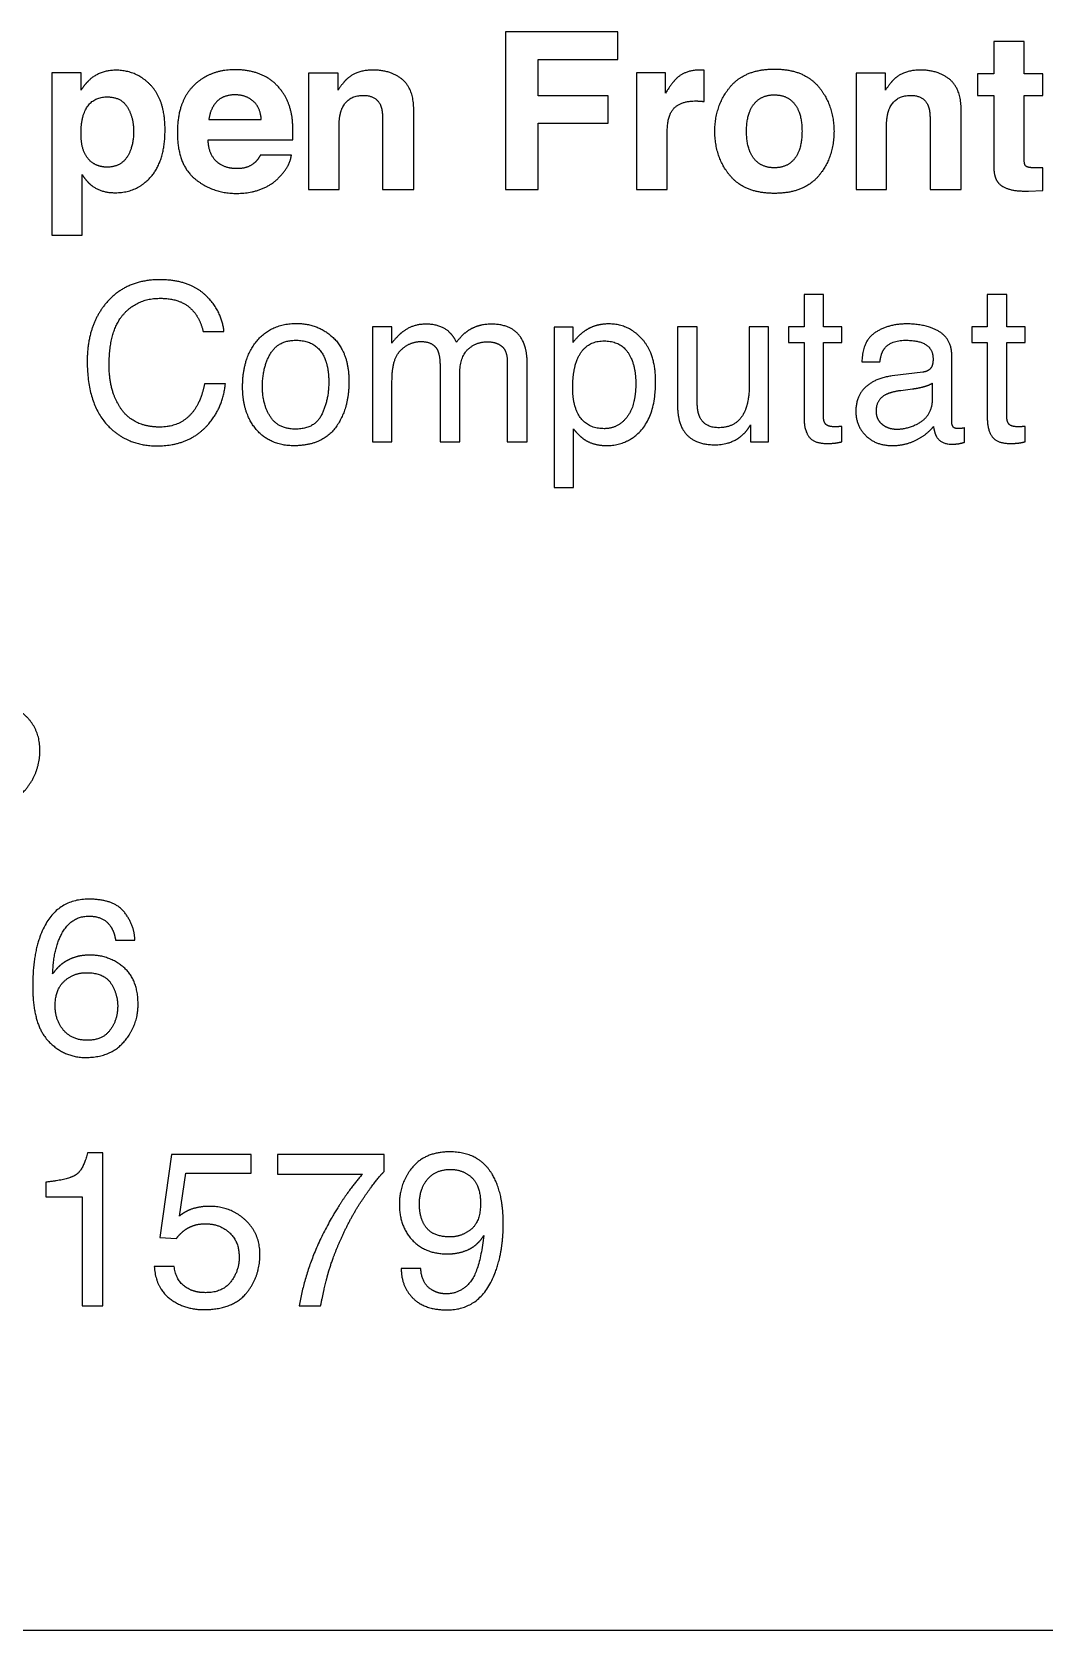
# Model space of a CAD drawing. Header units: millimetres. Extents: x 1134 to 5129, y -2137 to 2987.
# Drawn here: x 4350.41 to 4382.07, y 1709.83 to 1759.82 of the extents above; entities that cross this region are included whole.
import ezdxf

# ---------------------------------------------------------------- set-up
doc = ezdxf.new("R2010")
doc.units = ezdxf.units.MM
doc.layers.add('01 engraving', color=1, linetype='Continuous', true_color=0xff0000)
doc.layers.add('03 cutting', color=5, linetype='Continuous', true_color=0x0000ff)

msp = doc.modelspace()

# ---------------------------------------------------------------- linework, layer by layer
at = {"layer": '01 engraving'}
for p, q in [((4368.738, 1759.821), (4365.222, 1759.821)), ((4365.222, 1759.821), (4365.222, 1754.896)), ((4368.738, 1758.955), (4368.738, 1759.821)), ((4380.503, 1759.527), (4380.503, 1758.51)), ((4381.447, 1759.527), (4380.503, 1759.527)), ((4381.447, 1758.51), (4381.447, 1759.527)), ((4366.245, 1758.955), (4368.738, 1758.955)), ((4366.245, 1757.82), (4366.245, 1758.955)), ((4351.031, 1758.543), (4351.031, 1753.46)), ((4351.944, 1758.543), (4351.031, 1758.543)), ((4351.944, 1758.004), (4351.944, 1758.543)), ((4359.061, 1758.537), (4359.061, 1754.896)), ((4359.985, 1758.537), (4359.061, 1758.537)), ((4359.985, 1758.004), (4359.985, 1758.537)), ((4369.321, 1758.543), (4369.321, 1754.896)), ((4370.231, 1758.543), (4369.321, 1758.543)), ((4370.231, 1757.907), (4370.231, 1758.543)), ((4371.439, 1757.646), (4371.439, 1758.624)), ((4376.19, 1758.537), (4376.19, 1754.896)), ((4377.114, 1758.537), (4376.19, 1758.537)), ((4377.114, 1758.004), (4377.114, 1758.537)), ((4379.995, 1758.51), (4379.995, 1757.83)), ((4380.503, 1758.51), (4379.995, 1758.51)), ((4382.039, 1758.51), (4381.447, 1758.51)), ((4382.039, 1757.83), (4382.039, 1758.51)), ((4368.431, 1757.82), (4366.245, 1757.82)), ((4368.431, 1756.964), (4368.431, 1757.82)), ((4379.995, 1757.83), (4380.503, 1757.83)), ((4380.503, 1757.83), (4380.503, 1755.585)), ((4381.447, 1757.83), (4382.039, 1757.83)), ((4381.447, 1755.903), (4381.447, 1757.83)), ((4362.354, 1754.896), (4362.354, 1757.352)), ((4379.483, 1754.896), (4379.483, 1757.352)), ((4355.939, 1757.081), (4357.582, 1757.081)), ((4360.015, 1754.896), (4360.015, 1756.87)), ((4361.377, 1757.114), (4361.377, 1754.896)), ((4366.245, 1756.964), (4368.431, 1756.964)), ((4366.245, 1754.896), (4366.245, 1756.964)), ((4377.144, 1754.896), (4377.144, 1756.87)), ((4378.506, 1757.114), (4378.506, 1754.896)), ((4355.916, 1756.452), (4358.572, 1756.452)), ((4370.281, 1754.896), (4370.281, 1756.639)), ((4358.523, 1755.963), (4357.549, 1755.963)), ((4351.974, 1753.46), (4351.974, 1755.361)), ((4382.039, 1754.862), (4382.039, 1755.575)), ((4359.061, 1754.896), (4360.015, 1754.896)), ((4361.377, 1754.896), (4362.354, 1754.896)), ((4365.222, 1754.896), (4366.245, 1754.896)), ((4369.321, 1754.896), (4370.281, 1754.896)), ((4376.19, 1754.896), (4377.144, 1754.896)), ((4378.506, 1754.896), (4379.483, 1754.896)), ((4381.588, 1754.846), (4382.039, 1754.862)), ((4351.031, 1753.46), (4351.974, 1753.46)), ((4374.564, 1751.604), (4374.564, 1750.6)), ((4375.175, 1751.604), (4374.564, 1751.604)), ((4375.175, 1750.6), (4375.175, 1751.604)), ((4380.298, 1751.604), (4380.298, 1750.6)), ((4380.91, 1751.604), (4380.298, 1751.604)), ((4380.91, 1750.6), (4380.91, 1751.604)), ((4355.762, 1750.456), (4356.413, 1750.456)), ((4361.066, 1750.6), (4361.066, 1747.004)), ((4361.664, 1750.6), (4361.066, 1750.6)), ((4361.664, 1750.09), (4361.664, 1750.6)), ((4366.744, 1750.583), (4366.744, 1745.571)), ((4367.335, 1750.583), (4366.744, 1750.583)), ((4367.335, 1750.107), (4367.335, 1750.583)), ((4370.605, 1750.6), (4370.605, 1748.156)), ((4371.223, 1750.6), (4370.605, 1750.6)), ((4371.223, 1748.213), (4371.223, 1750.6)), ((4372.851, 1750.6), (4372.851, 1748.834)), ((4373.456, 1750.6), (4372.851, 1750.6)), ((4373.456, 1747.004), (4373.456, 1750.6)), ((4374.077, 1750.6), (4374.077, 1750.107)), ((4374.564, 1750.6), (4374.077, 1750.6)), ((4375.749, 1750.6), (4375.175, 1750.6)), ((4375.749, 1750.107), (4375.749, 1750.6)), ((4379.812, 1750.6), (4379.812, 1750.107)), ((4380.298, 1750.6), (4379.812, 1750.6)), ((4381.484, 1750.6), (4380.91, 1750.6)), ((4381.484, 1750.107), (4381.484, 1750.6)), ((4374.077, 1750.107), (4374.564, 1750.107)), ((4374.564, 1750.107), (4374.564, 1747.726)), ((4375.175, 1750.107), (4375.749, 1750.107)), ((4375.175, 1747.76), (4375.175, 1750.107)), ((4379.812, 1750.107), (4380.298, 1750.107)), ((4380.298, 1750.107), (4380.298, 1747.726)), ((4380.91, 1750.107), (4381.484, 1750.107)), ((4380.91, 1747.76), (4380.91, 1750.107)), ((4363.175, 1749.351), (4363.175, 1747.004)), ((4365.277, 1749.502), (4365.277, 1747.004)), ((4365.905, 1747.004), (4365.905, 1749.398)), ((4376.373, 1749.499), (4376.938, 1749.499)), ((4379.187, 1747.622), (4379.187, 1749.694)), ((4356.46, 1748.814), (4355.809, 1748.814)), ((4361.671, 1747.004), (4361.671, 1748.911)), ((4363.789, 1747.004), (4363.789, 1749.096)), ((4378.281, 1749.181), (4377.317, 1749.06)), ((4378.583, 1748.346), (4378.583, 1748.832)), ((4377.956, 1748.647), (4377.591, 1748.6)), ((4367.348, 1745.571), (4367.348, 1747.407)), ((4372.892, 1747.535), (4372.885, 1747.004)), ((4375.749, 1747.004), (4375.749, 1747.484)), ((4379.587, 1746.988), (4379.587, 1747.434)), ((4381.484, 1747.004), (4381.484, 1747.484)), ((4361.066, 1747.004), (4361.671, 1747.004)), ((4363.175, 1747.004), (4363.789, 1747.004)), ((4365.277, 1747.004), (4365.905, 1747.004)), ((4372.885, 1747.004), (4373.456, 1747.004)), ((4366.744, 1745.571), (4367.348, 1745.571)), ((4353.025, 1731.414), (4353.623, 1731.414)), ((4352.619, 1724.761), (4352.142, 1724.761)), ((4352.619, 1719.974), (4352.619, 1724.761)), ((4354.771, 1724.701), (4354.405, 1722.112)), ((4357.269, 1724.701), (4354.771, 1724.701)), ((4357.269, 1724.117), (4357.269, 1724.701)), ((4358.085, 1724.701), (4358.085, 1724.093)), ((4361.429, 1724.701), (4358.085, 1724.701)), ((4361.429, 1724.174), (4361.429, 1724.701)), ((4350.843, 1723.842), (4350.843, 1723.378)), ((4355.02, 1722.781), (4355.224, 1724.117)), ((4355.224, 1724.117), (4357.269, 1724.117)), ((4358.085, 1724.093), (4360.744, 1724.093)), ((4350.843, 1723.378), (4351.974, 1723.378)), ((4351.974, 1723.378), (4351.974, 1719.974)), ((4354.405, 1722.112), (4354.929, 1722.082)), ((4354.858, 1721.199), (4354.231, 1721.199)), ((4362.571, 1721.139), (4361.96, 1721.139)), ((4351.974, 1719.974), (4352.619, 1719.974)), ((4358.77, 1719.974), (4359.438, 1719.974))]:
    msp.add_line(p, q, dxfattribs=at)
for points, knots in [([(4353.035, 1758.624), (4352.594, 1758.624), (4352.274, 1758.379), (4352.099, 1758.242), (4351.944, 1758.004)], [-15, -15, -15, -14, -14, -13, -13, -13]), ([(4351.974, 1755.361), (4352.126, 1755.13), (4352.284, 1755.01), (4352.574, 1754.792), (4353.011, 1754.792), (4353.699, 1754.792), (4354.135, 1755.297), (4354.571, 1755.803), (4354.571, 1756.766), (4354.571, 1757.68), (4354.125, 1758.152), (4353.678, 1758.624), (4353.035, 1758.624)], [-8, -8, -8, -7, -7, -6, -6, -5, -5, -4, -4, -3, -3, -2, -2, -2]), ([(4356.762, 1758.64), (4355.96, 1758.64), (4355.458, 1758.135), (4354.956, 1757.629), (4354.956, 1756.681), (4354.956, 1755.67), (4355.512, 1755.221), (4356.069, 1754.772), (4356.797, 1754.772), (4357.679, 1754.772), (4358.169, 1755.304), (4358.484, 1755.639), (4358.523, 1755.963)], [-22, -22, -22, -21, -21, -20, -20, -19, -19, -18, -18, -17, -17, -16, -16, -16]), ([(4358.572, 1756.452), (4358.579, 1756.924), (4358.541, 1757.176), (4358.474, 1757.605), (4358.25, 1757.93), (4358.002, 1758.298), (4357.62, 1758.469), (4357.238, 1758.64), (4356.762, 1758.64)], [-10, -10, -10, -9, -9, -8, -8, -7, -7, -6, -6, -6]), ([(4361.074, 1758.63), (4360.625, 1758.63), (4360.331, 1758.409), (4360.168, 1758.286), (4359.985, 1758.004)], [-18, -18, -18, -17, -17, -16, -16, -16]), ([(4362.354, 1757.352), (4362.354, 1758.038), (4361.996, 1758.334), (4361.638, 1758.63), (4361.074, 1758.63)], [-4, -4, -4, -3, -3, -2, -2, -2]), ([(4371.312, 1758.63), (4370.883, 1758.63), (4370.616, 1758.406), (4370.452, 1758.272), (4370.231, 1757.907)], [-16, -16, -16, -15, -15, -14, -14, -14]), ([(4375.501, 1756.715), (4375.501, 1757.504), (4375.039, 1758.082), (4374.577, 1758.66), (4373.637, 1758.66), (4372.697, 1758.66), (4372.235, 1758.082), (4371.773, 1757.504), (4371.773, 1756.715), (4371.773, 1755.912), (4372.235, 1755.342), (4372.697, 1754.772), (4373.637, 1754.772), (4374.577, 1754.772), (4375.039, 1755.342), (4375.501, 1755.912), (4375.501, 1756.715)], [-8, -8, -8, -7, -7, -6, -6, -5, -5, -4, -4, -3, -3, -2, -2, -1, -1, 0, 0, 0]), ([(4378.203, 1758.63), (4377.754, 1758.63), (4377.46, 1758.409), (4377.297, 1758.286), (4377.114, 1758.004)], [-18, -18, -18, -17, -17, -16, -16, -16]), ([(4379.483, 1757.352), (4379.483, 1758.038), (4379.125, 1758.334), (4378.766, 1758.63), (4378.203, 1758.63)], [-4, -4, -4, -3, -3, -2, -2, -2]), ([(4353.587, 1756.72), (4353.587, 1757.141), (4353.393, 1757.466), (4353.198, 1757.79), (4352.762, 1757.79), (4352.238, 1757.79), (4352.042, 1757.298), (4351.941, 1757.037), (4351.941, 1756.636), (4351.941, 1756), (4352.282, 1755.742), (4352.485, 1755.592), (4352.762, 1755.592), (4353.164, 1755.592), (4353.376, 1755.9), (4353.587, 1756.208), (4353.587, 1756.72)], [0, 0, 0, 1, 1, 2, 2, 3, 3, 4, 4, 5, 5, 6, 6, 7, 7, 8, 8, 8]), ([(4356.763, 1757.854), (4356.396, 1757.854), (4356.193, 1757.646), (4355.991, 1757.437), (4355.939, 1757.081)], [2, 2, 2, 3, 3, 4, 4, 4]), ([(4357.582, 1757.081), (4357.556, 1757.461), (4357.328, 1757.657), (4357.1, 1757.854), (4356.763, 1757.854)], [5, 5, 5, 6, 6, 7, 7, 7]), ([(4360.015, 1756.87), (4360.015, 1757.208), (4360.108, 1757.426), (4360.287, 1757.837), (4360.769, 1757.837), (4361.161, 1757.837), (4361.3, 1757.556), (4361.377, 1757.402), (4361.377, 1757.114)], [-11, -11, -11, -10, -10, -9, -9, -8, -8, -7, -7, -7]), ([(4373.634, 1755.572), (4374.052, 1755.572), (4374.276, 1755.869), (4374.5, 1756.167), (4374.5, 1756.715), (4374.5, 1757.263), (4374.276, 1757.558), (4374.052, 1757.854), (4373.634, 1757.854), (4373.216, 1757.854), (4372.99, 1757.558), (4372.764, 1757.263), (4372.764, 1756.715), (4372.764, 1756.167), (4372.99, 1755.869), (4373.216, 1755.572), (4373.634, 1755.572)], [0, 0, 0, 1, 1, 2, 2, 3, 3, 4, 4, 5, 5, 6, 6, 7, 7, 8, 8, 8]), ([(4377.144, 1756.87), (4377.144, 1757.208), (4377.237, 1757.426), (4377.416, 1757.837), (4377.898, 1757.837), (4378.29, 1757.837), (4378.429, 1757.556), (4378.506, 1757.402), (4378.506, 1757.114)], [-11, -11, -11, -10, -10, -9, -9, -8, -8, -7, -7, -7]), ([(4370.281, 1756.639), (4370.281, 1757.078), (4370.391, 1757.288), (4370.589, 1757.663), (4371.164, 1757.663), (4371.208, 1757.663), (4371.278, 1757.66), (4371.348, 1757.656), (4371.439, 1757.646)], [-9, -9, -9, -8, -8, -7, -7, -6, -6, -5, -5, -5]), ([(4357.549, 1755.963), (4357.464, 1755.803), (4357.353, 1755.712), (4357.149, 1755.545), (4356.823, 1755.545), (4356.516, 1755.545), (4356.297, 1755.682), (4355.938, 1755.903), (4355.916, 1756.452)], [-15, -15, -15, -14, -14, -13, -13, -12, -12, -11, -11, -11]), ([(4382.039, 1755.575), (4381.992, 1755.572), (4381.944, 1755.57), (4381.895, 1755.568), (4381.852, 1755.568), (4381.561, 1755.568), (4381.504, 1755.624), (4381.447, 1755.679), (4381.447, 1755.903)], [69.149254, 69.149254, 69.149254, 70.149254, 70.149254, 71.149254, 71.149254, 72.149254, 72.149254, 73.149254, 73.149254, 73.149254]), ([(4380.503, 1755.585), (4380.503, 1755.244), (4380.664, 1755.08), (4380.912, 1754.822), (4381.588, 1754.846)], [65.149254, 65.149254, 65.149254, 66.149254, 66.149254, 67.149254, 67.149254, 67.149254]), ([(4354.409, 1752.071), (4353.323, 1752.071), (4352.706, 1751.312), (4352.135, 1750.613), (4352.135, 1749.521), (4352.135, 1748.083), (4352.895, 1747.394), (4353.473, 1746.873), (4354.323, 1746.873), (4355.308, 1746.873), (4355.889, 1747.508), (4356.374, 1748.035), (4356.46, 1748.814)], [-24, -24, -24, -23, -23, -22, -22, -21, -21, -20, -20, -19, -19, -18, -18, -18]), ([(4356.413, 1750.456), (4356.357, 1751.084), (4355.845, 1751.577), (4355.334, 1752.071), (4354.409, 1752.071)], [-8, -8, -8, -7, -7, -6, -6, -6]), ([(4355.809, 1748.814), (4355.71, 1748.327), (4355.508, 1748.028), (4355.129, 1747.461), (4354.403, 1747.461), (4353.615, 1747.461), (4353.218, 1748), (4352.82, 1748.54), (4352.82, 1749.407), (4352.82, 1750.465), (4353.261, 1750.978), (4353.701, 1751.49), (4354.416, 1751.49), (4355.003, 1751.49), (4355.328, 1751.211), (4355.653, 1750.933), (4355.762, 1750.456)], [-17, -17, -17, -16, -16, -15, -15, -14, -14, -13, -13, -12, -12, -11, -11, -10, -10, -9, -9, -9]), ([(4358.681, 1750.704), (4357.911, 1750.704), (4357.454, 1750.168), (4356.997, 1749.631), (4356.997, 1748.725), (4356.997, 1747.88), (4357.431, 1747.378), (4357.864, 1746.877), (4358.601, 1746.877), (4359.484, 1746.877), (4359.904, 1747.444), (4360.324, 1748.011), (4360.324, 1748.879), (4360.324, 1749.778), (4359.848, 1750.241), (4359.371, 1750.704), (4358.681, 1750.704)], [-8, -8, -8, -7, -7, -6, -6, -5, -5, -4, -4, -3, -3, -2, -2, -1, -1, 0, 0, 0]), ([(4363.692, 1750.113), (4363.571, 1750.348), (4363.423, 1750.469), (4363.162, 1750.681), (4362.732, 1750.681), (4362.352, 1750.681), (4362.054, 1750.476), (4361.879, 1750.355), (4361.664, 1750.09)], [61.886998, 61.886998, 61.886998, 62.886998, 62.886998, 63.886998, 63.886998, 64.886998, 64.886998, 65.886998, 65.886998, 65.886998]), ([(4365.905, 1749.398), (4365.905, 1749.875), (4365.764, 1750.157), (4365.502, 1750.681), (4364.777, 1750.681), (4364.437, 1750.681), (4364.165, 1750.541), (4363.894, 1750.402), (4363.692, 1750.113)], [57.886998, 57.886998, 57.886998, 58.886998, 58.886998, 59.886998, 59.886998, 60.886998, 60.886998, 61.886998, 61.886998, 61.886998]), ([(4367.348, 1747.407), (4367.547, 1747.162), (4367.709, 1747.061), (4367.986, 1746.883), (4368.393, 1746.883), (4368.912, 1746.883), (4369.303, 1747.202), (4369.92, 1747.706), (4369.92, 1748.881), (4369.92, 1749.751), (4369.493, 1750.219), (4369.065, 1750.688), (4368.453, 1750.688), (4368.039, 1750.688), (4367.732, 1750.486)], [51.831178, 51.831178, 51.831178, 52.831178, 52.831178, 53.831178, 53.831178, 54.831178, 54.831178, 55.831178, 55.831178, 56.831178, 56.831178, 57.831178, 57.831178, 58.831178, 58.831178, 58.831178]), ([(4379.187, 1749.694), (4379.187, 1750.204), (4378.795, 1750.446), (4378.399, 1750.688), (4377.765, 1750.688), (4377.219, 1750.688), (4376.804, 1750.427), (4376.39, 1750.166), (4376.373, 1749.499)], [-22, -22, -22, -21, -21, -20, -20, -19, -19, -18, -18, -18]), ([(4358.657, 1747.397), (4359.252, 1747.397), (4359.472, 1747.852), (4359.693, 1748.306), (4359.693, 1748.863), (4359.693, 1749.366), (4359.534, 1749.681), (4359.282, 1750.177), (4358.664, 1750.177), (4358.116, 1750.177), (4357.867, 1749.755), (4357.618, 1749.332), (4357.618, 1748.735), (4357.618, 1748.162), (4357.867, 1747.779), (4358.116, 1747.397), (4358.657, 1747.397)], [0, 0, 0, 1, 1, 2, 2, 3, 3, 4, 4, 5, 5, 6, 6, 7, 7, 8, 8, 8]), ([(4361.671, 1748.911), (4361.671, 1749.606), (4361.951, 1749.872), (4362.232, 1750.137), (4362.574, 1750.137), (4362.95, 1750.137), (4363.088, 1749.885)], [43.886998, 43.886998, 43.886998, 44.886998, 44.886998, 45.886998, 45.886998, 46.886998, 46.886998, 46.886998]), ([(4363.789, 1749.096), (4363.789, 1749.653), (4364.046, 1749.892), (4364.303, 1750.13), (4364.659, 1750.13), (4364.918, 1750.13), (4365.097, 1749.996), (4365.277, 1749.862), (4365.277, 1749.502)], [50.886998, 50.886998, 50.886998, 51.886998, 51.886998, 52.886998, 52.886998, 53.886998, 53.886998, 54.886998, 54.886998, 54.886998]), ([(4368.312, 1747.411), (4368.737, 1747.411), (4369.018, 1747.765), (4369.299, 1748.119), (4369.299, 1748.824), (4369.299, 1749.254), (4369.175, 1749.563), (4368.939, 1750.157), (4368.312, 1750.157), (4367.682, 1750.157), (4367.45, 1749.529), (4367.325, 1749.193), (4367.325, 1748.676), (4367.325, 1748.26), (4367.45, 1747.968), (4367.685, 1747.411), (4368.312, 1747.411)], [0, 0, 0, 1, 1, 2, 2, 3, 3, 4, 4, 5, 5, 6, 6, 7, 7, 8, 8, 8]), ([(4376.938, 1749.499), (4376.971, 1749.779), (4377.082, 1749.921), (4377.279, 1750.177), (4377.752, 1750.177), (4378.161, 1750.177), (4378.38, 1750.037), (4378.6, 1749.897), (4378.6, 1749.587), (4378.6, 1749.436), (4378.559, 1749.355), (4378.489, 1749.207), (4378.281, 1749.181)], [-17, -17, -17, -16, -16, -15, -15, -14, -14, -13, -13, -12, -12, -11, -11, -11]), ([(4372.851, 1748.834), (4372.851, 1748.307), (4372.73, 1748.005), (4372.508, 1747.441), (4371.893, 1747.441), (4371.465, 1747.441), (4371.308, 1747.763), (4371.223, 1747.938), (4371.223, 1748.213)], [42.144997, 42.144997, 42.144997, 43.144997, 43.144997, 44.144997, 44.144997, 45.144997, 45.144997, 46.144997, 46.144997, 46.144997]), ([(4377.317, 1749.06), (4376.81, 1748.996), (4376.498, 1748.721), (4376.185, 1748.446), (4376.185, 1747.946), (4376.185, 1747.49), (4376.503, 1747.187), (4376.82, 1746.883), (4377.32, 1746.883), (4377.737, 1746.883), (4378.082, 1747.061), (4378.428, 1747.239), (4378.613, 1747.481)], [-38, -38, -38, -37, -37, -36, -36, -35, -35, -34, -34, -33, -33, -32, -32, -32]), ([(4378.583, 1748.832), (4378.472, 1748.761), (4378.298, 1748.714), (4378.124, 1748.667), (4377.956, 1748.647)], [10, 10, 10, 11, 11, 12, 12, 12]), ([(4377.591, 1748.6), (4377.263, 1748.556), (4377.097, 1748.462), (4376.817, 1748.305), (4376.817, 1747.96)], [13, 13, 13, 14, 14, 15, 15, 15]), ([(4376.817, 1747.96), (4376.817, 1747.699), (4377.008, 1747.548), (4377.199, 1747.397), (4377.461, 1747.397), (4377.78, 1747.397), (4378.079, 1747.545), (4378.583, 1747.789), (4378.583, 1748.346)], [5, 5, 5, 6, 6, 7, 7, 8, 8, 9, 9, 9]), ([(4370.605, 1748.156), (4370.605, 1747.696), (4370.753, 1747.421), (4371.027, 1746.907), (4371.781, 1746.907), (4372.266, 1746.907), (4372.605, 1747.189), (4372.776, 1747.33), (4372.892, 1747.535)], [33.144997, 33.144997, 33.144997, 34.144997, 34.144997, 35.144997, 35.144997, 36.144997, 36.144997, 37.144997, 37.144997, 37.144997]), ([(4374.564, 1747.726), (4374.564, 1747.38), (4374.715, 1747.164), (4374.866, 1746.947), (4375.289, 1746.947), (4375.42, 1746.947), (4375.532, 1746.961), (4375.645, 1746.974), (4375.749, 1747.004)], [63.594282, 63.594282, 63.594282, 64.594282, 64.594282, 65.594282, 65.594282, 66.594282, 66.594282, 67.594282, 67.594282, 67.594282]), ([(4380.298, 1747.726), (4380.298, 1747.38), (4380.45, 1747.164), (4380.601, 1746.947), (4381.024, 1746.947), (4381.155, 1746.947), (4381.267, 1746.961), (4381.38, 1746.974), (4381.484, 1747.004)], [63.594282, 63.594282, 63.594282, 64.594282, 64.594282, 65.594282, 65.594282, 66.594282, 66.594282, 67.594282, 67.594282, 67.594282]), ([(4375.749, 1747.484), (4375.682, 1747.475), (4375.631, 1747.473), (4375.581, 1747.471), (4375.537, 1747.471), (4375.373, 1747.471), (4375.302, 1747.508)], [68.594282, 68.594282, 68.594282, 69.594282, 69.594282, 70.594282, 70.594282, 71.594282, 71.594282, 71.594282]), ([(4378.613, 1747.481), (4378.643, 1747.266), (4378.717, 1747.149), (4378.858, 1746.927), (4379.17, 1746.927), (4379.298, 1746.927), (4379.372, 1746.937), (4379.446, 1746.947), (4379.587, 1746.988)], [-32, -32, -32, -31, -31, -30, -30, -29, -29, -28, -28, -28]), ([(4379.587, 1747.434), (4379.53, 1747.424), (4379.479, 1747.419), (4379.429, 1747.414), (4379.389, 1747.414), (4379.264, 1747.414), (4379.226, 1747.471), (4379.187, 1747.528), (4379.187, 1747.622)], [-27, -27, -27, -26, -26, -25, -25, -24, -24, -23, -23, -23]), ([(4381.484, 1747.484), (4381.417, 1747.475), (4381.366, 1747.473), (4381.316, 1747.471), (4381.272, 1747.471), (4381.108, 1747.471), (4381.037, 1747.508)], [68.594282, 68.594282, 68.594282, 69.594282, 69.594282, 70.594282, 70.594282, 71.594282, 71.594282, 71.594282]), ([(4347.344, 1736.982), (4347.398, 1736.297), (4347.85, 1735.967), (4348.301, 1735.636), (4348.889, 1735.636), (4349.812, 1735.636), (4350.233, 1736.156), (4350.655, 1736.677), (4350.655, 1737.358), (4350.655, 1738.013), (4350.195, 1738.439), (4349.735, 1738.866), (4349.073, 1738.866), (4348.721, 1738.866), (4348.452, 1738.755), (4348.301, 1738.691), (4348.133, 1738.564)], [-23, -23, -23, -22, -22, -21, -21, -20, -20, -19, -19, -18, -18, -17, -17, -16, -16, -15, -15, -15]), ([(4352.182, 1732.693), (4351.068, 1732.693), (4350.648, 1731.498), (4350.43, 1730.874), (4350.43, 1729.977), (4350.43, 1728.765), (4350.92, 1728.253), (4351.41, 1727.741), (4352.085, 1727.741), (4352.874, 1727.741), (4353.3, 1728.246), (4353.727, 1728.752), (4353.727, 1729.406), (4353.727, 1730.172), (4353.277, 1730.558), (4352.827, 1730.944), (4352.223, 1730.944), (4351.867, 1730.944), (4351.578, 1730.81), (4351.262, 1730.659), (4351.054, 1730.353)], [-31, -31, -31, -30, -30, -29, -29, -28, -28, -27, -27, -26, -26, -25, -25, -24, -24, -23, -23, -22, -22, -21, -21, -21]), ([(4353.623, 1731.414), (4353.623, 1731.857), (4353.306, 1732.275), (4352.988, 1732.693), (4352.182, 1732.693)], [-16, -16, -16, -15, -15, -14, -14, -14]), ([(4351.054, 1730.353), (4351.088, 1731.226), (4351.387, 1731.694), (4351.685, 1732.163), (4352.192, 1732.163), (4352.636, 1732.163), (4352.854, 1731.861), (4352.971, 1731.7), (4353.025, 1731.414)], [-21, -21, -21, -20, -20, -19, -19, -18, -18, -17, -17, -17]), ([(4352.139, 1728.278), (4352.616, 1728.278), (4352.852, 1728.599), (4353.089, 1728.919), (4353.089, 1729.356), (4353.089, 1729.725), (4352.877, 1730.059), (4352.666, 1730.393), (4352.109, 1730.393), (4351.719, 1730.393), (4351.425, 1730.135), (4351.132, 1729.876), (4351.132, 1729.356), (4351.132, 1728.899), (4351.398, 1728.589), (4351.665, 1728.278), (4352.139, 1728.278)], [0, 0, 0, 1, 1, 2, 2, 3, 3, 4, 4, 5, 5, 6, 6, 7, 7, 8, 8, 8]), ([(4352.142, 1724.761), (4352.015, 1724.204), (4351.756, 1724.055), (4351.497, 1723.905), (4350.843, 1723.842)], [66.351259, 66.351259, 66.351259, 67.351259, 67.351259, 68.351259, 68.351259, 68.351259]), ([(4361.96, 1721.139), (4361.96, 1720.581), (4362.326, 1720.212), (4362.692, 1719.843), (4363.397, 1719.843), (4364.448, 1719.843), (4364.887, 1720.977), (4365.153, 1721.658), (4365.153, 1722.54), (4365.153, 1723.322), (4364.931, 1723.842), (4364.531, 1724.788), (4363.481, 1724.788), (4362.702, 1724.788), (4362.302, 1724.292), (4361.902, 1723.796), (4361.902, 1723.142), (4361.902, 1722.461), (4362.307, 1722.028), (4362.712, 1721.595), (4363.407, 1721.595), (4363.749, 1721.595), (4364.046, 1721.725), (4364.343, 1721.854), (4364.545, 1722.173)], [-16, -16, -16, -15, -15, -14, -14, -13, -13, -12, -12, -11, -11, -10, -10, -9, -9, -8, -8, -7, -7, -6, -6, -5, -5, -4, -4, -4]), ([(4363.487, 1722.126), (4363.847, 1722.126), (4364.144, 1722.362), (4364.441, 1722.598), (4364.441, 1723.188), (4364.441, 1723.718), (4364.174, 1723.978), (4363.907, 1724.238), (4363.494, 1724.238), (4363.051, 1724.238), (4362.791, 1723.941), (4362.53, 1723.644), (4362.53, 1723.148), (4362.53, 1722.679), (4362.759, 1722.402), (4362.987, 1722.126), (4363.487, 1722.126)], [0, 0, 0, 1, 1, 2, 2, 3, 3, 4, 4, 5, 5, 6, 6, 7, 7, 8, 8, 8]), ([(4360.744, 1724.093), (4360.237, 1723.512), (4359.777, 1722.713), (4358.998, 1721.35), (4358.77, 1719.974)], [43.417291, 43.417291, 43.417291, 44.417291, 44.417291, 45.417291, 45.417291, 45.417291]), ([(4359.438, 1719.974), (4359.593, 1720.712), (4359.69, 1721.045), (4359.841, 1721.562), (4360.133, 1722.19), (4360.429, 1722.834), (4360.813, 1723.392), (4361.197, 1723.949), (4361.429, 1724.174)], [46.417291, 46.417291, 46.417291, 47.417291, 47.417291, 48.417291, 48.417291, 49.417291, 49.417291, 50.417291, 50.417291, 50.417291]), ([(4354.231, 1721.199), (4354.284, 1720.514), (4354.736, 1720.183), (4355.187, 1719.853), (4355.775, 1719.853), (4356.698, 1719.853), (4357.12, 1720.373), (4357.541, 1720.894), (4357.541, 1721.575), (4357.541, 1722.23), (4357.081, 1722.656), (4356.621, 1723.083), (4355.96, 1723.083), (4355.607, 1723.083), (4355.339, 1722.972), (4355.187, 1722.908), (4355.02, 1722.781)], [-23, -23, -23, -22, -22, -21, -21, -20, -20, -19, -19, -18, -18, -17, -17, -16, -16, -15, -15, -15]), ([(4354.929, 1722.082), (4355.087, 1722.297), (4355.31, 1722.418), (4355.533, 1722.539), (4355.845, 1722.539), (4356.275, 1722.539), (4356.582, 1722.263), (4356.89, 1721.988), (4356.89, 1721.485), (4356.89, 1721.068), (4356.631, 1720.726), (4356.373, 1720.383), (4355.835, 1720.383), (4355.553, 1720.383), (4355.339, 1720.484), (4354.919, 1720.682), (4354.858, 1721.199)], [-9, -9, -9, -8, -8, -7, -7, -6, -6, -5, -5, -4, -4, -3, -3, -2, -2, -1, -1, -1]), ([(4364.545, 1722.173), (4364.417, 1721.068), (4364.112, 1720.707), (4363.806, 1720.346), (4363.373, 1720.346), (4363.141, 1720.346), (4362.957, 1720.447), (4362.598, 1720.638), (4362.571, 1721.139)], [-4, -4, -4, -3, -3, -2, -2, -1, -1, 0, 0, 0])]:
    msp.add_open_spline(points, degree=2, knots=knots, dxfattribs=at)
for points in [[(4371.357, 1758.629), (4371.338, 1758.63), (4371.312, 1758.63)], [(4371.439, 1758.624), (4371.375, 1758.627), (4371.357, 1758.629)], [(4367.732, 1750.486), (4367.517, 1750.352), (4367.335, 1750.107)], [(4363.088, 1749.885), (4363.175, 1749.717), (4363.175, 1749.351)], [(4375.302, 1747.508), (4375.175, 1747.572), (4375.175, 1747.76)], [(4381.037, 1747.508), (4380.91, 1747.572), (4380.91, 1747.76)]]:
    msp.add_open_spline(points, degree=2, dxfattribs=at)
at = {"layer": '03 cutting'}
msp.add_line((4265.496, 1709.829), (4440.176, 1709.829), dxfattribs=at)

doc.saveas('drawing.dxf')
